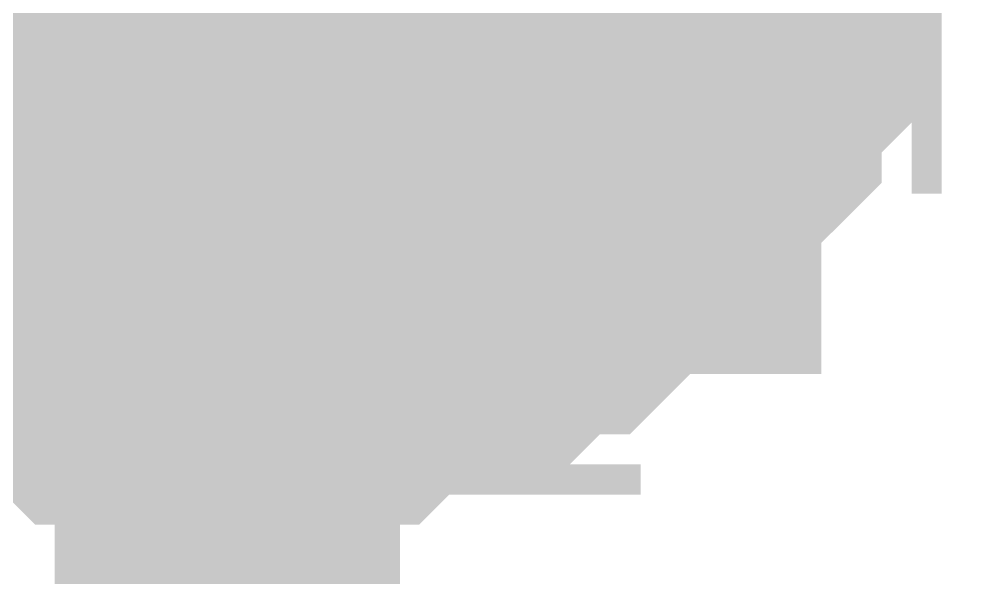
# Model space of a CAD drawing. Header units: inches. Extents: x 0 to 841, y 0 to 594.
# Drawn here: x 444.83 to 445.657, y 201.793 to 202.278 of the extents above; entities that cross this region are included whole.
import ezdxf

# ---------------------------------------------------------------- set-up
doc = ezdxf.new("R2010")
doc.units = ezdxf.units.IN
doc.layers.add('Sheet', color=255, linetype='Continuous')

msp = doc.modelspace()

# ---------------------------------------------------------------- linework, layer by layer
at = {"layer": 'Sheet'}
msp.add_lwpolyline([(444.74601, 202.50001, 0.508, 0.508, 1), (445.25401, 202.50001, 0.508, 0.508, 1)], format="xyseb", close=True, dxfattribs=at)
for points in [[(445.01087, 202.48575, 0.29972, 0.29972, 0), (445.01087, 199.95108, 0.29972, 0.29972, 0)], [(445.50736, 202.43349, 0.29972, 0.29972, 0), (445.50736, 202.40736, 0.29972, 0.29972, 0), (445.50736, 202.38122, 0.29972, 0.29972, 0), (445.48123, 202.35509, 0.29972, 0.29972, 0), (445.48123, 202.32896, 0.29972, 0.29972, 0), (445.48123, 202.30283, 0.29972, 0.29972, 0), (445.48123, 202.2767, 0.29972, 0.29972, 0), (445.4551, 202.2767, 0.29972, 0.29972, 0), (445.4551, 202.25057, 0.29972, 0.29972, 0), (445.42897, 202.22444, 0.29972, 0.29972, 0), (445.42897, 202.19831, 0.29972, 0.29972, 0), (445.40284, 202.17218, 0.29972, 0.29972, 0), (445.40284, 202.17218, 0.29972, 0.29972, 0), (445.37671, 202.14605, 0.29972, 0.29972, 0), (445.37671, 202.11992, 0.29972, 0.29972, 0), (445.35058, 202.11992, 0.29972, 0.29972, 0), (445.32445, 202.09379, 0.29972, 0.29972, 0), (445.32445, 202.09379, 0.29972, 0.29972, 0), (445.29832, 202.06766, 0.29972, 0.29972, 0), (445.27218, 202.06766, 0.29972, 0.29972, 0), (445.24605, 202.04153, 0.29972, 0.29972, 0), (445.21992, 202.04153, 0.29972, 0.29972, 0), (445.21992, 202.0154, 0.29972, 0.29972, 0), (445.19379, 202.0154, 0.29972, 0.29972, 0), (445.16766, 202.0154, 0.29972, 0.29972, 0), (445.14153, 202.0154, 0.29972, 0.29972, 0), (445.1154, 201.98927, 0.29972, 0.29972, 0), (445.08927, 201.98927, 0.29972, 0.29972, 0), (445.06314, 201.98927, 0.29972, 0.29972, 0), (445.03701, 201.98927, 0.29972, 0.29972, 0), (445.01087, 201.98927, 0.29972, 0.29972, 0)], [(445.50736, 202.43349, 0.29972, 0.29972, 0), (445.50736, 202.40736, 0.29972, 0.29972, 0), (445.50736, 202.38122, 0.29972, 0.29972, 0), (445.48123, 202.35509, 0.29972, 0.29972, 0), (445.48123, 202.32896, 0.29972, 0.29972, 0), (445.48123, 202.30283, 0.29972, 0.29972, 0), (445.48123, 202.2767, 0.29972, 0.29972, 0), (445.4551, 202.2767, 0.29972, 0.29972, 0), (445.4551, 202.25057, 0.29972, 0.29972, 0), (445.42897, 202.22444, 0.29972, 0.29972, 0), (445.42897, 202.19831, 0.29972, 0.29972, 0), (445.40284, 202.17218, 0.29972, 0.29972, 0), (445.40284, 202.17218, 0.29972, 0.29972, 0), (445.37671, 202.14605, 0.29972, 0.29972, 0), (445.37671, 202.11992, 0.29972, 0.29972, 0), (445.35058, 202.11992, 0.29972, 0.29972, 0), (445.32445, 202.09379, 0.29972, 0.29972, 0), (445.32445, 202.09379, 0.29972, 0.29972, 0), (445.29832, 202.06766, 0.29972, 0.29972, 0), (445.27218, 202.06766, 0.29972, 0.29972, 0), (445.24605, 202.04153, 0.29972, 0.29972, 0), (445.21992, 202.04153, 0.29972, 0.29972, 0), (445.21992, 202.0154, 0.29972, 0.29972, 0), (445.19379, 202.0154, 0.29972, 0.29972, 0), (445.16766, 202.0154, 0.29972, 0.29972, 0), (445.14153, 202.0154, 0.29972, 0.29972, 0), (445.1154, 201.98927, 0.29972, 0.29972, 0), (445.08927, 201.98927, 0.29972, 0.29972, 0), (445.06314, 201.98927, 0.29972, 0.29972, 0), (445.03701, 201.98927, 0.29972, 0.29972, 0), (445.01087, 201.98927, 0.29972, 0.29972, 0)], [(445.50736, 202.43349, 0.29972, 0.29972, 0), (445.50736, 202.40736, 0.29972, 0.29972, 0), (445.50736, 202.38122, 0.29972, 0.29972, 0), (445.48123, 202.35509, 0.29972, 0.29972, 0), (445.48123, 202.32896, 0.29972, 0.29972, 0), (445.48123, 202.30283, 0.29972, 0.29972, 0), (445.48123, 202.2767, 0.29972, 0.29972, 0), (445.4551, 202.2767, 0.29972, 0.29972, 0), (445.4551, 202.25057, 0.29972, 0.29972, 0), (445.42897, 202.22444, 0.29972, 0.29972, 0), (445.42897, 202.19831, 0.29972, 0.29972, 0), (445.40284, 202.17218, 0.29972, 0.29972, 0), (445.40284, 202.17218, 0.29972, 0.29972, 0), (445.37671, 202.14605, 0.29972, 0.29972, 0), (445.37671, 202.11992, 0.29972, 0.29972, 0), (445.35058, 202.11992, 0.29972, 0.29972, 0), (445.32445, 202.09379, 0.29972, 0.29972, 0), (445.32445, 202.09379, 0.29972, 0.29972, 0), (445.29832, 202.06766, 0.29972, 0.29972, 0), (445.27218, 202.06766, 0.29972, 0.29972, 0), (445.24605, 202.04153, 0.29972, 0.29972, 0), (445.21992, 202.04153, 0.29972, 0.29972, 0), (445.21992, 202.0154, 0.29972, 0.29972, 0), (445.19379, 202.0154, 0.29972, 0.29972, 0), (445.16766, 202.0154, 0.29972, 0.29972, 0), (445.14153, 202.0154, 0.29972, 0.29972, 0), (445.1154, 201.98927, 0.29972, 0.29972, 0), (445.08927, 201.98927, 0.29972, 0.29972, 0), (445.06314, 201.98927, 0.29972, 0.29972, 0), (445.03701, 201.98927, 0.29972, 0.29972, 0), (445.01087, 201.98927, 0.29972, 0.29972, 0)], [(445.50736, 202.43349, 0.29972, 0.29972, 0), (445.50736, 202.40736, 0.29972, 0.29972, 0), (445.50736, 202.38122, 0.29972, 0.29972, 0), (445.48123, 202.35509, 0.29972, 0.29972, 0), (445.48123, 202.32896, 0.29972, 0.29972, 0), (445.48123, 202.30283, 0.29972, 0.29972, 0), (445.48123, 202.2767, 0.29972, 0.29972, 0), (445.4551, 202.2767, 0.29972, 0.29972, 0), (445.4551, 202.25057, 0.29972, 0.29972, 0), (445.42897, 202.22444, 0.29972, 0.29972, 0), (445.42897, 202.19831, 0.29972, 0.29972, 0), (445.40284, 202.17218, 0.29972, 0.29972, 0), (445.40284, 202.17218, 0.29972, 0.29972, 0), (445.37671, 202.14605, 0.29972, 0.29972, 0), (445.37671, 202.11992, 0.29972, 0.29972, 0), (445.35058, 202.11992, 0.29972, 0.29972, 0), (445.32445, 202.09379, 0.29972, 0.29972, 0), (445.32445, 202.09379, 0.29972, 0.29972, 0), (445.29832, 202.06766, 0.29972, 0.29972, 0), (445.27218, 202.06766, 0.29972, 0.29972, 0), (445.24605, 202.04153, 0.29972, 0.29972, 0), (445.21992, 202.04153, 0.29972, 0.29972, 0), (445.21992, 202.0154, 0.29972, 0.29972, 0), (445.19379, 202.0154, 0.29972, 0.29972, 0), (445.16766, 202.0154, 0.29972, 0.29972, 0), (445.14153, 202.0154, 0.29972, 0.29972, 0), (445.1154, 201.98927, 0.29972, 0.29972, 0), (445.08927, 201.98927, 0.29972, 0.29972, 0), (445.06314, 201.98927, 0.29972, 0.29972, 0), (445.03701, 201.98927, 0.29972, 0.29972, 0), (445.01087, 201.98927, 0.29972, 0.29972, 0)], [(445.50736, 202.43349, 0.29972, 0.29972, 0), (445.50736, 202.40736, 0.29972, 0.29972, 0), (445.50736, 202.38122, 0.29972, 0.29972, 0), (445.48123, 202.35509, 0.29972, 0.29972, 0), (445.48123, 202.32896, 0.29972, 0.29972, 0), (445.48123, 202.30283, 0.29972, 0.29972, 0), (445.48123, 202.2767, 0.29972, 0.29972, 0), (445.4551, 202.2767, 0.29972, 0.29972, 0), (445.4551, 202.25057, 0.29972, 0.29972, 0), (445.42897, 202.22444, 0.29972, 0.29972, 0), (445.42897, 202.19831, 0.29972, 0.29972, 0), (445.40284, 202.17218, 0.29972, 0.29972, 0), (445.40284, 202.17218, 0.29972, 0.29972, 0), (445.37671, 202.14605, 0.29972, 0.29972, 0), (445.37671, 202.11992, 0.29972, 0.29972, 0), (445.35058, 202.11992, 0.29972, 0.29972, 0), (445.32445, 202.09379, 0.29972, 0.29972, 0), (445.32445, 202.09379, 0.29972, 0.29972, 0), (445.29832, 202.06766, 0.29972, 0.29972, 0), (445.27218, 202.06766, 0.29972, 0.29972, 0), (445.24605, 202.04153, 0.29972, 0.29972, 0), (445.21992, 202.04153, 0.29972, 0.29972, 0), (445.21992, 202.0154, 0.29972, 0.29972, 0), (445.19379, 202.0154, 0.29972, 0.29972, 0), (445.16766, 202.0154, 0.29972, 0.29972, 0), (445.14153, 202.0154, 0.29972, 0.29972, 0), (445.1154, 201.98927, 0.29972, 0.29972, 0), (445.08927, 201.98927, 0.29972, 0.29972, 0), (445.06314, 201.98927, 0.29972, 0.29972, 0), (445.03701, 201.98927, 0.29972, 0.29972, 0), (445.01087, 201.98927, 0.29972, 0.29972, 0)], [(445.50736, 202.43349, 0.29972, 0.29972, 0), (445.50736, 202.40736, 0.29972, 0.29972, 0), (445.50736, 202.38122, 0.29972, 0.29972, 0), (445.48123, 202.35509, 0.29972, 0.29972, 0), (445.48123, 202.32896, 0.29972, 0.29972, 0), (445.48123, 202.30283, 0.29972, 0.29972, 0), (445.48123, 202.2767, 0.29972, 0.29972, 0), (445.4551, 202.2767, 0.29972, 0.29972, 0), (445.4551, 202.25057, 0.29972, 0.29972, 0), (445.42897, 202.22444, 0.29972, 0.29972, 0), (445.42897, 202.19831, 0.29972, 0.29972, 0), (445.40284, 202.17218, 0.29972, 0.29972, 0), (445.40284, 202.17218, 0.29972, 0.29972, 0), (445.37671, 202.14605, 0.29972, 0.29972, 0), (445.37671, 202.11992, 0.29972, 0.29972, 0), (445.35058, 202.11992, 0.29972, 0.29972, 0), (445.32445, 202.09379, 0.29972, 0.29972, 0), (445.32445, 202.09379, 0.29972, 0.29972, 0), (445.29832, 202.06766, 0.29972, 0.29972, 0), (445.27218, 202.06766, 0.29972, 0.29972, 0), (445.24605, 202.04153, 0.29972, 0.29972, 0), (445.21992, 202.04153, 0.29972, 0.29972, 0), (445.21992, 202.0154, 0.29972, 0.29972, 0), (445.19379, 202.0154, 0.29972, 0.29972, 0), (445.16766, 202.0154, 0.29972, 0.29972, 0), (445.14153, 202.0154, 0.29972, 0.29972, 0), (445.1154, 201.98927, 0.29972, 0.29972, 0), (445.08927, 201.98927, 0.29972, 0.29972, 0), (445.06314, 201.98927, 0.29972, 0.29972, 0), (445.03701, 201.98927, 0.29972, 0.29972, 0), (445.01087, 201.98927, 0.29972, 0.29972, 0)], [(445.50736, 202.43349, 0.29972, 0.29972, 0), (445.50736, 202.40736, 0.29972, 0.29972, 0), (445.50736, 202.38122, 0.29972, 0.29972, 0), (445.48123, 202.35509, 0.29972, 0.29972, 0), (445.48123, 202.32896, 0.29972, 0.29972, 0), (445.48123, 202.30283, 0.29972, 0.29972, 0), (445.48123, 202.2767, 0.29972, 0.29972, 0), (445.4551, 202.2767, 0.29972, 0.29972, 0), (445.4551, 202.25057, 0.29972, 0.29972, 0), (445.42897, 202.22444, 0.29972, 0.29972, 0), (445.42897, 202.19831, 0.29972, 0.29972, 0), (445.40284, 202.17218, 0.29972, 0.29972, 0), (445.40284, 202.17218, 0.29972, 0.29972, 0), (445.37671, 202.14605, 0.29972, 0.29972, 0), (445.37671, 202.11992, 0.29972, 0.29972, 0), (445.35058, 202.11992, 0.29972, 0.29972, 0), (445.32445, 202.09379, 0.29972, 0.29972, 0), (445.32445, 202.09379, 0.29972, 0.29972, 0), (445.29832, 202.06766, 0.29972, 0.29972, 0), (445.27218, 202.06766, 0.29972, 0.29972, 0), (445.24605, 202.04153, 0.29972, 0.29972, 0), (445.21992, 202.04153, 0.29972, 0.29972, 0), (445.21992, 202.0154, 0.29972, 0.29972, 0), (445.19379, 202.0154, 0.29972, 0.29972, 0), (445.16766, 202.0154, 0.29972, 0.29972, 0), (445.14153, 202.0154, 0.29972, 0.29972, 0), (445.1154, 201.98927, 0.29972, 0.29972, 0), (445.08927, 201.98927, 0.29972, 0.29972, 0), (445.06314, 201.98927, 0.29972, 0.29972, 0), (445.03701, 201.98927, 0.29972, 0.29972, 0), (445.01087, 201.98927, 0.29972, 0.29972, 0)], [(445.48123, 202.32896, 0.09906, 0.09906, 0), (445.48123, 202.30283, 0.09906, 0.09906, 0), (445.48123, 202.2767, 0.09906, 0.09906, 0), (445.4551, 202.2767, 0.09906, 0.09906, 0), (445.4551, 202.25057, 0.09906, 0.09906, 0), (445.42897, 202.22444, 0.09906, 0.09906, 0), (445.42897, 202.19831, 0.09906, 0.09906, 0), (445.40284, 202.17218, 0.09906, 0.09906, 0), (445.40284, 202.17218, 0.09906, 0.09906, 0), (445.37671, 202.14605, 0.09906, 0.09906, 0), (445.37671, 202.11992, 0.09906, 0.09906, 0), (445.35058, 202.11992, 0.09906, 0.09906, 0), (445.32445, 202.09379, 0.09906, 0.09906, 0), (445.32445, 202.09379, 0.09906, 0.09906, 0), (445.29832, 202.06766, 0.09906, 0.09906, 0), (445.27218, 202.06766, 0.09906, 0.09906, 0), (445.24605, 202.04153, 0.09906, 0.09906, 0), (445.21992, 202.04153, 0.09906, 0.09906, 0), (445.21992, 202.0154, 0.09906, 0.09906, 0), (445.19379, 202.0154, 0.09906, 0.09906, 0), (445.16766, 202.0154, 0.09906, 0.09906, 0), (445.14153, 202.0154, 0.09906, 0.09906, 0), (445.1154, 201.98927, 0.09906, 0.09906, 0), (445.08927, 201.98927, 0.09906, 0.09906, 0), (445.06314, 201.98927, 0.09906, 0.09906, 0), (445.03701, 201.98927, 0.09906, 0.09906, 0), (445.01087, 201.98927, 0.09906, 0.09906, 0)], [(445.48123, 202.32896, 0.09906, 0.09906, 0), (445.48123, 202.30283, 0.09906, 0.09906, 0), (445.48123, 202.2767, 0.09906, 0.09906, 0), (445.4551, 202.2767, 0.09906, 0.09906, 0), (445.4551, 202.25057, 0.09906, 0.09906, 0), (445.42897, 202.22444, 0.09906, 0.09906, 0), (445.42897, 202.19831, 0.09906, 0.09906, 0), (445.40284, 202.17218, 0.09906, 0.09906, 0), (445.40284, 202.17218, 0.09906, 0.09906, 0), (445.37671, 202.14605, 0.09906, 0.09906, 0), (445.37671, 202.11992, 0.09906, 0.09906, 0), (445.35058, 202.11992, 0.09906, 0.09906, 0), (445.32445, 202.09379, 0.09906, 0.09906, 0), (445.32445, 202.09379, 0.09906, 0.09906, 0), (445.29832, 202.06766, 0.09906, 0.09906, 0), (445.27218, 202.06766, 0.09906, 0.09906, 0), (445.24605, 202.04153, 0.09906, 0.09906, 0), (445.21992, 202.04153, 0.09906, 0.09906, 0), (445.21992, 202.0154, 0.09906, 0.09906, 0), (445.19379, 202.0154, 0.09906, 0.09906, 0), (445.16766, 202.0154, 0.09906, 0.09906, 0), (445.14153, 202.0154, 0.09906, 0.09906, 0), (445.1154, 201.98927, 0.09906, 0.09906, 0), (445.08927, 201.98927, 0.09906, 0.09906, 0), (445.06314, 201.98927, 0.09906, 0.09906, 0), (445.03701, 201.98927, 0.09906, 0.09906, 0), (445.01087, 201.98927, 0.09906, 0.09906, 0)], [(445.48123, 202.32896, 0.09906, 0.09906, 0), (445.48123, 202.30283, 0.09906, 0.09906, 0), (445.48123, 202.2767, 0.09906, 0.09906, 0), (445.4551, 202.2767, 0.09906, 0.09906, 0), (445.4551, 202.25057, 0.09906, 0.09906, 0), (445.42897, 202.22444, 0.09906, 0.09906, 0), (445.42897, 202.19831, 0.09906, 0.09906, 0), (445.40284, 202.17218, 0.09906, 0.09906, 0), (445.40284, 202.17218, 0.09906, 0.09906, 0), (445.37671, 202.14605, 0.09906, 0.09906, 0), (445.37671, 202.11992, 0.09906, 0.09906, 0), (445.35058, 202.11992, 0.09906, 0.09906, 0), (445.32445, 202.09379, 0.09906, 0.09906, 0), (445.32445, 202.09379, 0.09906, 0.09906, 0), (445.29832, 202.06766, 0.09906, 0.09906, 0), (445.27218, 202.06766, 0.09906, 0.09906, 0), (445.24605, 202.04153, 0.09906, 0.09906, 0), (445.21992, 202.04153, 0.09906, 0.09906, 0), (445.21992, 202.0154, 0.09906, 0.09906, 0), (445.19379, 202.0154, 0.09906, 0.09906, 0), (445.16766, 202.0154, 0.09906, 0.09906, 0), (445.14153, 202.0154, 0.09906, 0.09906, 0), (445.1154, 201.98927, 0.09906, 0.09906, 0), (445.08927, 201.98927, 0.09906, 0.09906, 0), (445.06314, 201.98927, 0.09906, 0.09906, 0), (445.03701, 201.98927, 0.09906, 0.09906, 0), (445.01087, 201.98927, 0.09906, 0.09906, 0)], [(445.48123, 202.32896, 0.09906, 0.09906, 0), (445.48123, 202.30283, 0.09906, 0.09906, 0), (445.48123, 202.2767, 0.09906, 0.09906, 0), (445.4551, 202.2767, 0.09906, 0.09906, 0), (445.4551, 202.25057, 0.09906, 0.09906, 0), (445.42897, 202.22444, 0.09906, 0.09906, 0), (445.42897, 202.19831, 0.09906, 0.09906, 0), (445.40284, 202.17218, 0.09906, 0.09906, 0), (445.40284, 202.17218, 0.09906, 0.09906, 0), (445.37671, 202.14605, 0.09906, 0.09906, 0), (445.37671, 202.11992, 0.09906, 0.09906, 0), (445.35058, 202.11992, 0.09906, 0.09906, 0), (445.32445, 202.09379, 0.09906, 0.09906, 0), (445.32445, 202.09379, 0.09906, 0.09906, 0), (445.29832, 202.06766, 0.09906, 0.09906, 0), (445.27218, 202.06766, 0.09906, 0.09906, 0), (445.24605, 202.04153, 0.09906, 0.09906, 0), (445.21992, 202.04153, 0.09906, 0.09906, 0), (445.21992, 202.0154, 0.09906, 0.09906, 0), (445.19379, 202.0154, 0.09906, 0.09906, 0), (445.16766, 202.0154, 0.09906, 0.09906, 0), (445.14153, 202.0154, 0.09906, 0.09906, 0), (445.1154, 201.98927, 0.09906, 0.09906, 0), (445.08927, 201.98927, 0.09906, 0.09906, 0), (445.06314, 201.98927, 0.09906, 0.09906, 0), (445.03701, 201.98927, 0.09906, 0.09906, 0), (445.01087, 201.98927, 0.09906, 0.09906, 0)], [(445.48123, 202.32896, 0.09906, 0.09906, 0), (445.48123, 202.30283, 0.09906, 0.09906, 0), (445.48123, 202.2767, 0.09906, 0.09906, 0), (445.4551, 202.2767, 0.09906, 0.09906, 0), (445.4551, 202.25057, 0.09906, 0.09906, 0), (445.42897, 202.22444, 0.09906, 0.09906, 0), (445.42897, 202.19831, 0.09906, 0.09906, 0), (445.40284, 202.17218, 0.09906, 0.09906, 0), (445.40284, 202.17218, 0.09906, 0.09906, 0), (445.37671, 202.14605, 0.09906, 0.09906, 0), (445.37671, 202.11992, 0.09906, 0.09906, 0), (445.35058, 202.11992, 0.09906, 0.09906, 0), (445.32445, 202.09379, 0.09906, 0.09906, 0), (445.32445, 202.09379, 0.09906, 0.09906, 0), (445.29832, 202.06766, 0.09906, 0.09906, 0), (445.27218, 202.06766, 0.09906, 0.09906, 0), (445.24605, 202.04153, 0.09906, 0.09906, 0), (445.21992, 202.04153, 0.09906, 0.09906, 0), (445.21992, 202.0154, 0.09906, 0.09906, 0), (445.19379, 202.0154, 0.09906, 0.09906, 0), (445.16766, 202.0154, 0.09906, 0.09906, 0), (445.14153, 202.0154, 0.09906, 0.09906, 0), (445.1154, 201.98927, 0.09906, 0.09906, 0), (445.08927, 201.98927, 0.09906, 0.09906, 0), (445.06314, 201.98927, 0.09906, 0.09906, 0), (445.03701, 201.98927, 0.09906, 0.09906, 0), (445.01087, 201.98927, 0.09906, 0.09906, 0)], [(445.48123, 202.32896, 0.09906, 0.09906, 0), (445.48123, 202.30283, 0.09906, 0.09906, 0), (445.48123, 202.2767, 0.09906, 0.09906, 0), (445.4551, 202.2767, 0.09906, 0.09906, 0), (445.4551, 202.25057, 0.09906, 0.09906, 0), (445.42897, 202.22444, 0.09906, 0.09906, 0), (445.42897, 202.19831, 0.09906, 0.09906, 0), (445.40284, 202.17218, 0.09906, 0.09906, 0), (445.40284, 202.17218, 0.09906, 0.09906, 0), (445.37671, 202.14605, 0.09906, 0.09906, 0), (445.37671, 202.11992, 0.09906, 0.09906, 0), (445.35058, 202.11992, 0.09906, 0.09906, 0), (445.32445, 202.09379, 0.09906, 0.09906, 0), (445.32445, 202.09379, 0.09906, 0.09906, 0), (445.29832, 202.06766, 0.09906, 0.09906, 0), (445.27218, 202.06766, 0.09906, 0.09906, 0), (445.24605, 202.04153, 0.09906, 0.09906, 0), (445.21992, 202.04153, 0.09906, 0.09906, 0), (445.21992, 202.0154, 0.09906, 0.09906, 0), (445.19379, 202.0154, 0.09906, 0.09906, 0), (445.16766, 202.0154, 0.09906, 0.09906, 0), (445.14153, 202.0154, 0.09906, 0.09906, 0), (445.1154, 201.98927, 0.09906, 0.09906, 0), (445.08927, 201.98927, 0.09906, 0.09906, 0), (445.06314, 201.98927, 0.09906, 0.09906, 0), (445.03701, 201.98927, 0.09906, 0.09906, 0), (445.01087, 201.98927, 0.09906, 0.09906, 0)], [(445.48123, 202.32896, 0.09906, 0.09906, 0), (445.48123, 202.30283, 0.09906, 0.09906, 0), (445.48123, 202.2767, 0.09906, 0.09906, 0), (445.4551, 202.2767, 0.09906, 0.09906, 0), (445.4551, 202.25057, 0.09906, 0.09906, 0), (445.42897, 202.22444, 0.09906, 0.09906, 0), (445.42897, 202.19831, 0.09906, 0.09906, 0), (445.40284, 202.17218, 0.09906, 0.09906, 0), (445.40284, 202.17218, 0.09906, 0.09906, 0), (445.37671, 202.14605, 0.09906, 0.09906, 0), (445.37671, 202.11992, 0.09906, 0.09906, 0), (445.35058, 202.11992, 0.09906, 0.09906, 0), (445.32445, 202.09379, 0.09906, 0.09906, 0), (445.32445, 202.09379, 0.09906, 0.09906, 0), (445.29832, 202.06766, 0.09906, 0.09906, 0), (445.27218, 202.06766, 0.09906, 0.09906, 0), (445.24605, 202.04153, 0.09906, 0.09906, 0), (445.21992, 202.04153, 0.09906, 0.09906, 0), (445.21992, 202.0154, 0.09906, 0.09906, 0), (445.19379, 202.0154, 0.09906, 0.09906, 0), (445.16766, 202.0154, 0.09906, 0.09906, 0), (445.14153, 202.0154, 0.09906, 0.09906, 0), (445.1154, 201.98927, 0.09906, 0.09906, 0), (445.08927, 201.98927, 0.09906, 0.09906, 0), (445.06314, 201.98927, 0.09906, 0.09906, 0), (445.03701, 201.98927, 0.09906, 0.09906, 0), (445.01087, 201.98927, 0.09906, 0.09906, 0)], [(445.01087, 201.98927, 0.29972, 0.29972, 0), (444.98474, 201.98927, 0.29972, 0.29972, 0), (444.95861, 201.98927, 0.29972, 0.29972, 0), (444.93248, 201.98927, 0.29972, 0.29972, 0), (444.90635, 201.98927, 0.29972, 0.29972, 0), (444.88022, 202.0154, 0.29972, 0.29972, 0), (444.85409, 202.0154, 0.29972, 0.29972, 0), (444.82796, 202.0154, 0.29972, 0.29972, 0), (444.80183, 202.0154, 0.29972, 0.29972, 0), (444.80183, 202.04153, 0.29972, 0.29972, 0), (444.7757, 202.04153, 0.29972, 0.29972, 0), (444.74956, 202.06766, 0.29972, 0.29972, 0), (444.72343, 202.06766, 0.29972, 0.29972, 0), (444.6973, 202.09379, 0.29972, 0.29972, 0), (444.6973, 202.09379, 0.29972, 0.29972, 0), (444.67117, 202.11992, 0.29972, 0.29972, 0)], [(445.01087, 201.98927, 0.29972, 0.29972, 0), (444.98474, 201.98927, 0.29972, 0.29972, 0), (444.95861, 201.98927, 0.29972, 0.29972, 0), (444.93248, 201.98927, 0.29972, 0.29972, 0), (444.90635, 201.98927, 0.29972, 0.29972, 0), (444.88022, 202.0154, 0.29972, 0.29972, 0), (444.85409, 202.0154, 0.29972, 0.29972, 0), (444.82796, 202.0154, 0.29972, 0.29972, 0), (444.80183, 202.0154, 0.29972, 0.29972, 0), (444.80183, 202.04153, 0.29972, 0.29972, 0), (444.7757, 202.04153, 0.29972, 0.29972, 0), (444.74956, 202.06766, 0.29972, 0.29972, 0), (444.72343, 202.06766, 0.29972, 0.29972, 0), (444.6973, 202.09379, 0.29972, 0.29972, 0), (444.6973, 202.09379, 0.29972, 0.29972, 0), (444.67117, 202.11992, 0.29972, 0.29972, 0)], [(445.01087, 201.98927, 0.29972, 0.29972, 0), (444.98474, 201.98927, 0.29972, 0.29972, 0), (444.95861, 201.98927, 0.29972, 0.29972, 0), (444.93248, 201.98927, 0.29972, 0.29972, 0), (444.90635, 201.98927, 0.29972, 0.29972, 0), (444.88022, 202.0154, 0.29972, 0.29972, 0), (444.85409, 202.0154, 0.29972, 0.29972, 0), (444.82796, 202.0154, 0.29972, 0.29972, 0), (444.80183, 202.0154, 0.29972, 0.29972, 0), (444.80183, 202.04153, 0.29972, 0.29972, 0), (444.7757, 202.04153, 0.29972, 0.29972, 0), (444.74956, 202.06766, 0.29972, 0.29972, 0), (444.72343, 202.06766, 0.29972, 0.29972, 0), (444.6973, 202.09379, 0.29972, 0.29972, 0), (444.6973, 202.09379, 0.29972, 0.29972, 0), (444.67117, 202.11992, 0.29972, 0.29972, 0)], [(445.01087, 201.98927, 0.29972, 0.29972, 0), (444.98474, 201.98927, 0.29972, 0.29972, 0), (444.95861, 201.98927, 0.29972, 0.29972, 0), (444.93248, 201.98927, 0.29972, 0.29972, 0), (444.90635, 201.98927, 0.29972, 0.29972, 0), (444.88022, 202.0154, 0.29972, 0.29972, 0), (444.85409, 202.0154, 0.29972, 0.29972, 0), (444.82796, 202.0154, 0.29972, 0.29972, 0), (444.80183, 202.0154, 0.29972, 0.29972, 0), (444.80183, 202.04153, 0.29972, 0.29972, 0), (444.7757, 202.04153, 0.29972, 0.29972, 0), (444.74956, 202.06766, 0.29972, 0.29972, 0), (444.72343, 202.06766, 0.29972, 0.29972, 0), (444.6973, 202.09379, 0.29972, 0.29972, 0), (444.6973, 202.09379, 0.29972, 0.29972, 0), (444.67117, 202.11992, 0.29972, 0.29972, 0)], [(445.01087, 201.98927, 0.29972, 0.29972, 0), (444.98474, 201.98927, 0.29972, 0.29972, 0), (444.95861, 201.98927, 0.29972, 0.29972, 0), (444.93248, 201.98927, 0.29972, 0.29972, 0), (444.90635, 201.98927, 0.29972, 0.29972, 0), (444.88022, 202.0154, 0.29972, 0.29972, 0), (444.85409, 202.0154, 0.29972, 0.29972, 0), (444.82796, 202.0154, 0.29972, 0.29972, 0), (444.80183, 202.0154, 0.29972, 0.29972, 0), (444.80183, 202.04153, 0.29972, 0.29972, 0), (444.7757, 202.04153, 0.29972, 0.29972, 0), (444.74956, 202.06766, 0.29972, 0.29972, 0), (444.72343, 202.06766, 0.29972, 0.29972, 0), (444.6973, 202.09379, 0.29972, 0.29972, 0), (444.6973, 202.09379, 0.29972, 0.29972, 0), (444.67117, 202.11992, 0.29972, 0.29972, 0)], [(445.01087, 201.98927, 0.29972, 0.29972, 0), (444.98474, 201.98927, 0.29972, 0.29972, 0), (444.95861, 201.98927, 0.29972, 0.29972, 0), (444.93248, 201.98927, 0.29972, 0.29972, 0), (444.90635, 201.98927, 0.29972, 0.29972, 0), (444.88022, 202.0154, 0.29972, 0.29972, 0), (444.85409, 202.0154, 0.29972, 0.29972, 0), (444.82796, 202.0154, 0.29972, 0.29972, 0), (444.80183, 202.0154, 0.29972, 0.29972, 0), (444.80183, 202.04153, 0.29972, 0.29972, 0), (444.7757, 202.04153, 0.29972, 0.29972, 0), (444.74956, 202.06766, 0.29972, 0.29972, 0), (444.72343, 202.06766, 0.29972, 0.29972, 0), (444.6973, 202.09379, 0.29972, 0.29972, 0), (444.6973, 202.09379, 0.29972, 0.29972, 0), (444.67117, 202.11992, 0.29972, 0.29972, 0)], [(445.01087, 201.98927, 0.29972, 0.29972, 0), (444.98474, 201.98927, 0.29972, 0.29972, 0), (444.95861, 201.98927, 0.29972, 0.29972, 0), (444.93248, 201.98927, 0.29972, 0.29972, 0), (444.90635, 201.98927, 0.29972, 0.29972, 0), (444.88022, 202.0154, 0.29972, 0.29972, 0), (444.85409, 202.0154, 0.29972, 0.29972, 0), (444.82796, 202.0154, 0.29972, 0.29972, 0), (444.80183, 202.0154, 0.29972, 0.29972, 0), (444.80183, 202.04153, 0.29972, 0.29972, 0), (444.7757, 202.04153, 0.29972, 0.29972, 0), (444.74956, 202.06766, 0.29972, 0.29972, 0), (444.72343, 202.06766, 0.29972, 0.29972, 0), (444.6973, 202.09379, 0.29972, 0.29972, 0), (444.6973, 202.09379, 0.29972, 0.29972, 0), (444.67117, 202.11992, 0.29972, 0.29972, 0)], [(445.01087, 201.98927, 0.09906, 0.09906, 0), (444.98474, 201.98927, 0.09906, 0.09906, 0), (444.95861, 201.98927, 0.09906, 0.09906, 0), (444.93248, 201.98927, 0.09906, 0.09906, 0), (444.90635, 201.98927, 0.09906, 0.09906, 0), (444.88022, 202.0154, 0.09906, 0.09906, 0), (444.85409, 202.0154, 0.09906, 0.09906, 0), (444.82796, 202.0154, 0.09906, 0.09906, 0), (444.80183, 202.0154, 0.09906, 0.09906, 0), (444.80183, 202.04153, 0.09906, 0.09906, 0), (444.7757, 202.04153, 0.09906, 0.09906, 0)], [(445.01087, 201.98927, 0.09906, 0.09906, 0), (444.98474, 201.98927, 0.09906, 0.09906, 0), (444.95861, 201.98927, 0.09906, 0.09906, 0), (444.93248, 201.98927, 0.09906, 0.09906, 0), (444.90635, 201.98927, 0.09906, 0.09906, 0), (444.88022, 202.0154, 0.09906, 0.09906, 0), (444.85409, 202.0154, 0.09906, 0.09906, 0), (444.82796, 202.0154, 0.09906, 0.09906, 0), (444.80183, 202.0154, 0.09906, 0.09906, 0), (444.80183, 202.04153, 0.09906, 0.09906, 0), (444.7757, 202.04153, 0.09906, 0.09906, 0)], [(445.01087, 201.98927, 0.09906, 0.09906, 0), (444.98474, 201.98927, 0.09906, 0.09906, 0), (444.95861, 201.98927, 0.09906, 0.09906, 0), (444.93248, 201.98927, 0.09906, 0.09906, 0), (444.90635, 201.98927, 0.09906, 0.09906, 0), (444.88022, 202.0154, 0.09906, 0.09906, 0), (444.85409, 202.0154, 0.09906, 0.09906, 0), (444.82796, 202.0154, 0.09906, 0.09906, 0), (444.80183, 202.0154, 0.09906, 0.09906, 0), (444.80183, 202.04153, 0.09906, 0.09906, 0), (444.7757, 202.04153, 0.09906, 0.09906, 0)], [(445.01087, 201.98927, 0.09906, 0.09906, 0), (444.98474, 201.98927, 0.09906, 0.09906, 0), (444.95861, 201.98927, 0.09906, 0.09906, 0), (444.93248, 201.98927, 0.09906, 0.09906, 0), (444.90635, 201.98927, 0.09906, 0.09906, 0), (444.88022, 202.0154, 0.09906, 0.09906, 0), (444.85409, 202.0154, 0.09906, 0.09906, 0), (444.82796, 202.0154, 0.09906, 0.09906, 0), (444.80183, 202.0154, 0.09906, 0.09906, 0), (444.80183, 202.04153, 0.09906, 0.09906, 0), (444.7757, 202.04153, 0.09906, 0.09906, 0)], [(445.01087, 201.98927, 0.09906, 0.09906, 0), (444.98474, 201.98927, 0.09906, 0.09906, 0), (444.95861, 201.98927, 0.09906, 0.09906, 0), (444.93248, 201.98927, 0.09906, 0.09906, 0), (444.90635, 201.98927, 0.09906, 0.09906, 0), (444.88022, 202.0154, 0.09906, 0.09906, 0), (444.85409, 202.0154, 0.09906, 0.09906, 0), (444.82796, 202.0154, 0.09906, 0.09906, 0), (444.80183, 202.0154, 0.09906, 0.09906, 0), (444.80183, 202.04153, 0.09906, 0.09906, 0), (444.7757, 202.04153, 0.09906, 0.09906, 0)], [(445.01087, 201.98927, 0.09906, 0.09906, 0), (444.98474, 201.98927, 0.09906, 0.09906, 0), (444.95861, 201.98927, 0.09906, 0.09906, 0), (444.93248, 201.98927, 0.09906, 0.09906, 0), (444.90635, 201.98927, 0.09906, 0.09906, 0), (444.88022, 202.0154, 0.09906, 0.09906, 0), (444.85409, 202.0154, 0.09906, 0.09906, 0), (444.82796, 202.0154, 0.09906, 0.09906, 0), (444.80183, 202.0154, 0.09906, 0.09906, 0), (444.80183, 202.04153, 0.09906, 0.09906, 0), (444.7757, 202.04153, 0.09906, 0.09906, 0)], [(445.01087, 201.98927, 0.09906, 0.09906, 0), (444.98474, 201.98927, 0.09906, 0.09906, 0), (444.95861, 201.98927, 0.09906, 0.09906, 0), (444.93248, 201.98927, 0.09906, 0.09906, 0), (444.90635, 201.98927, 0.09906, 0.09906, 0), (444.88022, 202.0154, 0.09906, 0.09906, 0), (444.85409, 202.0154, 0.09906, 0.09906, 0), (444.82796, 202.0154, 0.09906, 0.09906, 0), (444.80183, 202.0154, 0.09906, 0.09906, 0), (444.80183, 202.04153, 0.09906, 0.09906, 0), (444.7757, 202.04153, 0.09906, 0.09906, 0)]]:
    msp.add_lwpolyline(points, format="xyseb", dxfattribs=at)

doc.saveas('drawing.dxf')
